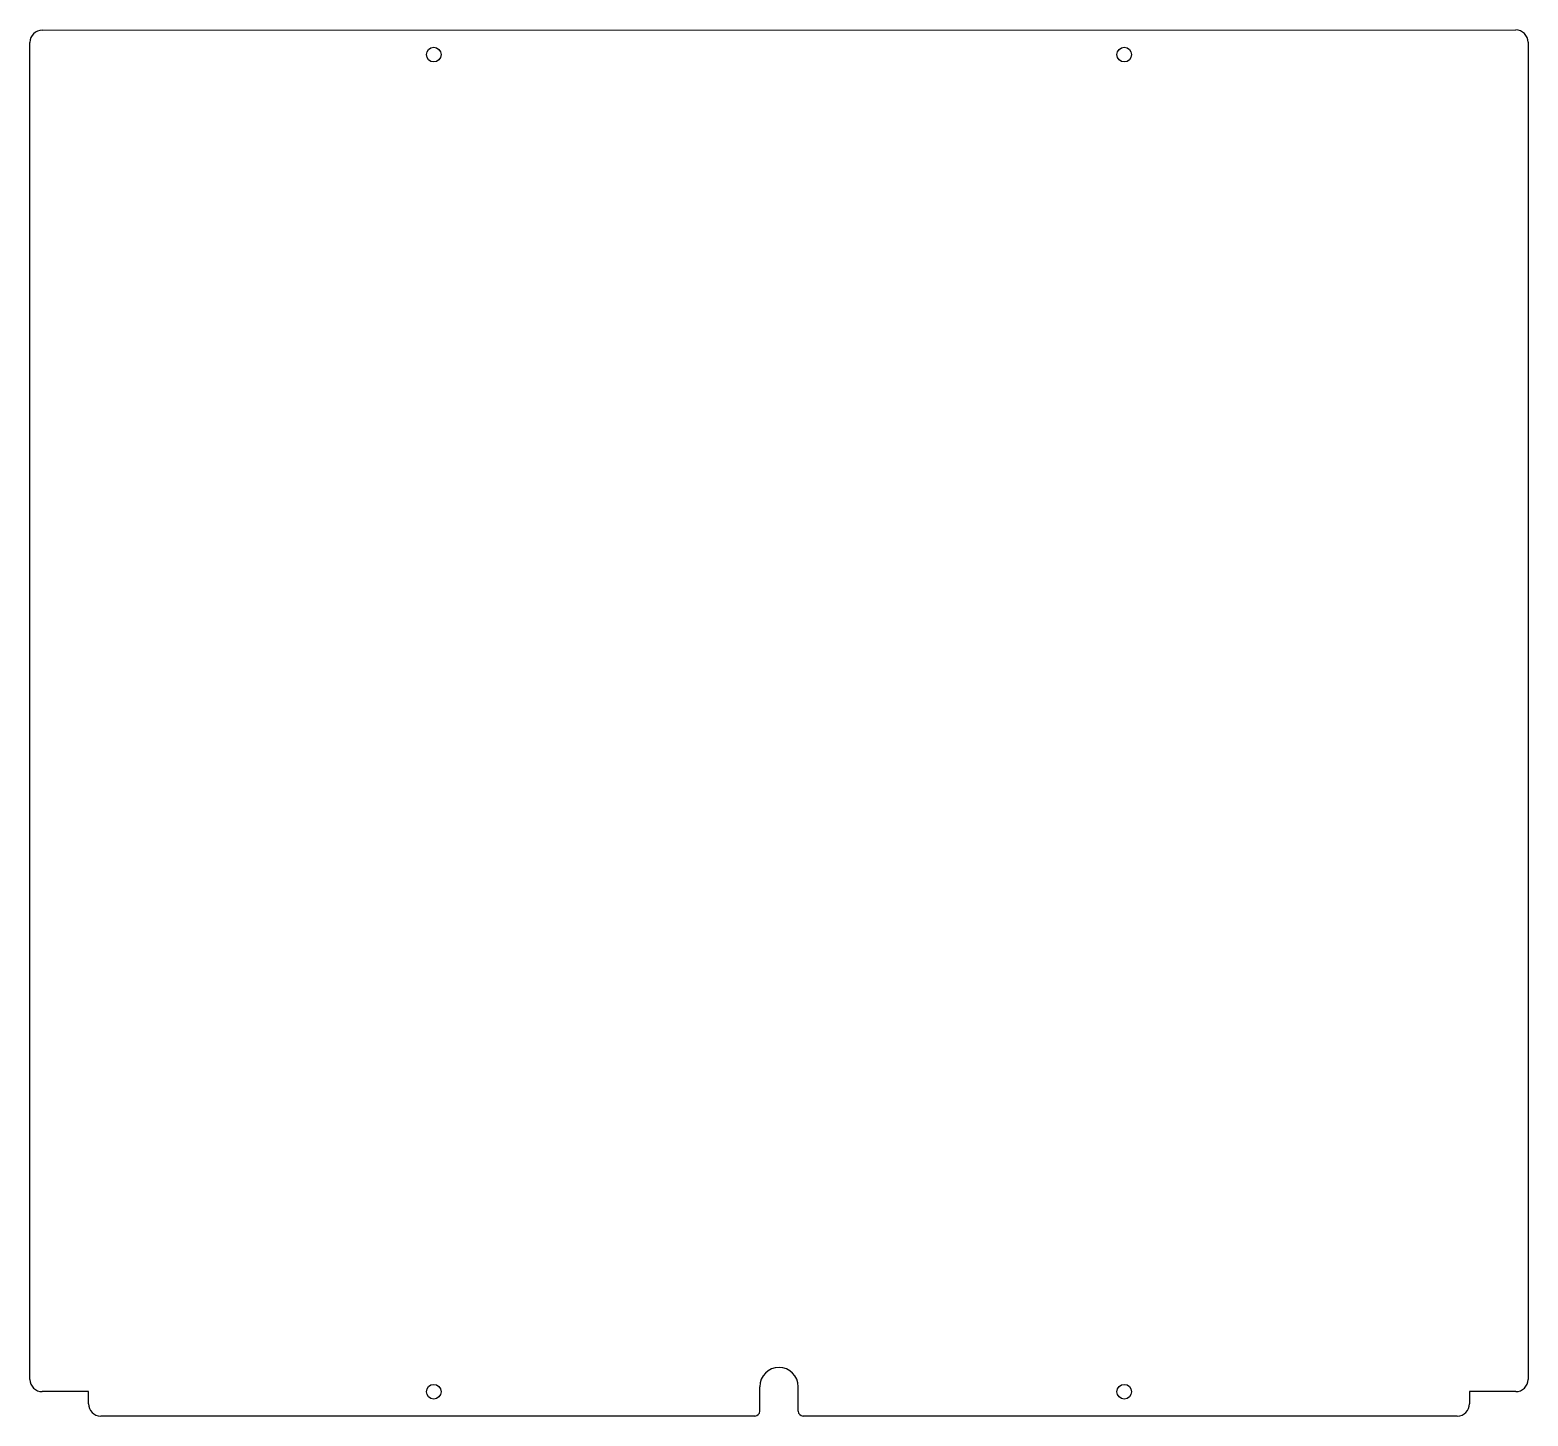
# Model space of a CAD drawing. Header units: millimetres. Extents: x -153 to 153, y 10 to 294.
import ezdxf

# ---------------------------------------------------------------- set-up
doc = ezdxf.new("R2010")
doc.units = ezdxf.units.MM

msp = doc.modelspace()

# ---------------------------------------------------------------- linework, layer by layer
at = {"color": 7, "linetype": 'Continuous', "lineweight": 25}
for p, q in [((-150.95, 293.95), (150.95, 294)), ((-153.45, 17.55), (-153.45, 291.45)), ((153.45, 291.5), (153.45, 17.55)), ((-3.95, 11.05), (-3.95, 16.05)), ((3.95, 11.05), (3.95, 16.05)), ((-141.45, 15.05), (-150.95, 15.05)), ((-141.45, 12.55), (-141.45, 15.05)), ((141.45, 15.05), (141.45, 12.55)), ((150.95, 15.05), (141.45, 15.05)), ((-4.95, 10.05), (-138.95, 10.05)), ((138.95, 10.05), (4.95, 10.05))]:
    msp.add_line(p, q, dxfattribs=at)
for centre in [(-70.72, 288.95), (70.72, 288.95), (-70.72, 15.03), (70.72, 15.03)]:
    msp.add_circle(centre, 1.5, dxfattribs=at)
for centre, radius, start, end in [((-150.95, 291.45), 2.5, 90.0093, 180), ((150.95, 291.5), 2.5, 0, 90.0093), ((0, 16.05), 3.95, 0, 180), ((-150.95, 17.55), 2.5, 180, 270), ((150.95, 17.55), 2.5, 270, 0), ((-138.95, 12.55), 2.5, 180, 270), ((138.95, 12.55), 2.5, 270, 0), ((-4.95, 11.05), 1, 270, 0), ((4.95, 11.05), 1, 180, 270)]:
    msp.add_arc(centre, radius, start, end, dxfattribs=at)

doc.saveas('drawing.dxf')
